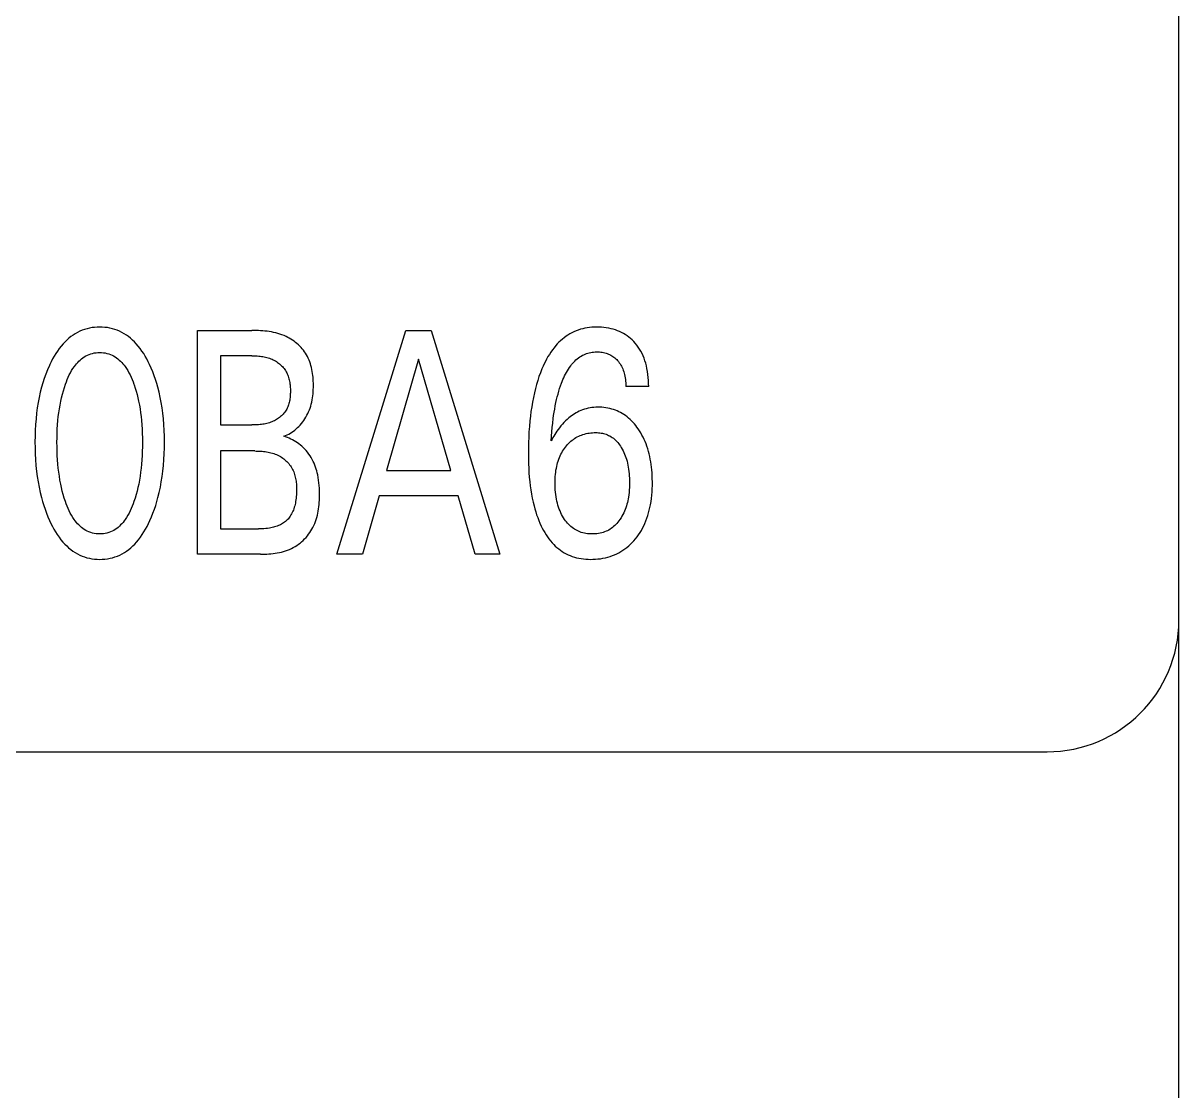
# Model space of a CAD drawing. Extents: x 0 to 420, y 0 to 297.
# Drawn here: x 195.79 to 204.56, y 178.39 to 186.5 of the extents above; entities that cross this region are included whole.
import ezdxf

# ---------------------------------------------------------------- set-up
doc = ezdxf.new("R2010")
doc.units = 0
doc.header["$LTSCALE"] = 23.1
doc.layers.add('10000_FRONT', color=7, linetype='CONTINUOUS')

msp = doc.modelspace()

# ---------------------------------------------------------------- linework, layer by layer
at = {"layer": '10000_FRONT', "color": 7, "linetype": 'CONTINUOUS'}
for p, q in [((204.5601, 159.4684), (204.5601, 247.4684)), ((196.2525, 184.1761), (196.2343, 184.1696)), ((196.2711, 184.1815), (196.2525, 184.1761)), ((196.29, 184.1859), (196.2711, 184.1815)), ((196.3091, 184.1894), (196.29, 184.1859)), ((196.3284, 184.1918), (196.3091, 184.1894)), ((196.3479, 184.1932), (196.3284, 184.1918)), ((196.3674, 184.1937), (196.3479, 184.1932)), ((196.3869, 184.1933), (196.3674, 184.1937)), ((196.4064, 184.1918), (196.3869, 184.1933)), ((196.4258, 184.1894), (196.4064, 184.1918)), ((196.4449, 184.186), (196.4258, 184.1894)), ((196.4639, 184.1816), (196.4449, 184.186)), ((196.4825, 184.1761), (196.4639, 184.1816)), ((196.5008, 184.1696), (196.4825, 184.1761)), ((200.0173, 184.1767), (200.0005, 184.1714)), ((200.0343, 184.1812), (200.0173, 184.1767)), ((200.0515, 184.185), (200.0343, 184.1812)), ((200.0689, 184.1881), (200.0515, 184.185)), ((200.0864, 184.1905), (200.0689, 184.1881)), ((200.104, 184.1922), (200.0864, 184.1905)), ((200.1216, 184.1933), (200.104, 184.1922)), ((200.1392, 184.1937), (200.1216, 184.1933)), ((200.1578, 184.1935), (200.1392, 184.1937)), ((200.1764, 184.1926), (200.1578, 184.1935)), ((200.1948, 184.191), (200.1764, 184.1926)), ((200.2132, 184.1886), (200.1948, 184.191)), ((200.2314, 184.1855), (200.2132, 184.1886)), ((200.2495, 184.1815), (200.2314, 184.1855)), ((200.2658, 184.1772), (200.2495, 184.1815)), ((200.2819, 184.1722), (200.2658, 184.1772)), ((200.2978, 184.1665), (200.2819, 184.1722)), ((196.1182, 184.0956), (196.1039, 184.0818)), ((196.1332, 184.1088), (196.1182, 184.0956)), ((196.1487, 184.1212), (196.1332, 184.1088)), ((196.1648, 184.1329), (196.1487, 184.1212)), ((196.1815, 184.1436), (196.1648, 184.1329)), ((196.1987, 184.1534), (196.1815, 184.1436)), ((196.2165, 184.1621), (196.1987, 184.1534)), ((196.2343, 184.1696), (196.2165, 184.1621)), ((196.5187, 184.1621), (196.5008, 184.1696)), ((196.5364, 184.1534), (196.5187, 184.1621)), ((196.5536, 184.1436), (196.5364, 184.1534)), ((196.5703, 184.1329), (196.5536, 184.1436)), ((196.5864, 184.1212), (196.5703, 184.1329)), ((196.602, 184.1088), (196.5864, 184.1212)), ((196.6169, 184.0956), (196.602, 184.1088)), ((196.6312, 184.0818), (196.6169, 184.0956)), ((197.1092, 182.4684), (197.1092, 184.1684)), ((197.1092, 184.1684), (197.5222, 184.1684)), ((197.5387, 184.1683), (197.5222, 184.1684)), ((197.5553, 184.168), (197.5387, 184.1683)), ((197.5719, 184.1674), (197.5553, 184.168)), ((197.5885, 184.1665), (197.5719, 184.1674)), ((197.6051, 184.1653), (197.5885, 184.1665)), ((197.6217, 184.1638), (197.6051, 184.1653)), ((197.6383, 184.1619), (197.6217, 184.1638)), ((197.6547, 184.1595), (197.6383, 184.1619)), ((197.6711, 184.1568), (197.6547, 184.1595)), ((197.6874, 184.1535), (197.6711, 184.1568)), ((197.7036, 184.1497), (197.6874, 184.1535)), ((197.7196, 184.1454), (197.7036, 184.1497)), ((197.7354, 184.1405), (197.7196, 184.1454)), ((197.7511, 184.135), (197.7354, 184.1405)), ((197.7665, 184.1289), (197.7511, 184.135)), ((197.7817, 184.1221), (197.7665, 184.1289)), ((197.7944, 184.1158), (197.7817, 184.1221)), ((197.8068, 184.1091), (197.7944, 184.1158)), ((197.819, 184.1018), (197.8068, 184.1091)), ((197.8309, 184.0941), (197.819, 184.1018)), ((197.8426, 184.086), (197.8309, 184.0941)), ((197.8539, 184.0774), (197.8426, 184.086)), ((198.1683, 182.4684), (198.6915, 184.1684)), ((198.6915, 184.1684), (198.883, 184.1684)), ((198.883, 184.1684), (199.4062, 182.4684)), ((199.8665, 184.0906), (199.8537, 184.0785)), ((199.8797, 184.1022), (199.8665, 184.0906)), ((199.8933, 184.1132), (199.8797, 184.1022)), ((199.9074, 184.1236), (199.8933, 184.1132)), ((199.9219, 184.1334), (199.9074, 184.1236)), ((199.9369, 184.1425), (199.9219, 184.1334)), ((199.9522, 184.1509), (199.9369, 184.1425)), ((199.9679, 184.1585), (199.9522, 184.1509)), ((199.984, 184.1654), (199.9679, 184.1585)), ((200.0005, 184.1714), (199.984, 184.1654)), ((200.3134, 184.1601), (200.2978, 184.1665)), ((200.3286, 184.1529), (200.3134, 184.1601)), ((200.3435, 184.145), (200.3286, 184.1529)), ((200.3576, 184.1365), (200.3435, 184.145)), ((200.3713, 184.1273), (200.3576, 184.1365)), ((200.3845, 184.1174), (200.3713, 184.1273)), ((200.3973, 184.1069), (200.3845, 184.1174)), ((200.4095, 184.0958), (200.3973, 184.1069)), ((200.4212, 184.0841), (200.4095, 184.0958)), ((200.4335, 184.0704), (200.4212, 184.0841)), ((196.0466, 184.0119), (196.0336, 183.9922)), ((196.0603, 184.031), (196.0466, 184.0119)), ((196.0748, 184.0495), (196.0603, 184.031)), ((196.0902, 184.0674), (196.0748, 184.0495)), ((196.1039, 184.0818), (196.0902, 184.0674)), ((196.3125, 183.9942), (196.326, 183.9972)), ((196.326, 183.9972), (196.3397, 183.9993)), ((196.3397, 183.9993), (196.3535, 184.0005)), ((196.3535, 184.0005), (196.3674, 184.001)), ((196.3674, 184.001), (196.3812, 184.0005)), ((196.3812, 184.0005), (196.395, 183.9993)), ((196.395, 183.9993), (196.4087, 183.9972)), ((196.4087, 183.9972), (196.4222, 183.9942)), ((196.6449, 184.0674), (196.6312, 184.0818)), ((196.6603, 184.0495), (196.6449, 184.0674)), ((196.6747, 184.031), (196.6603, 184.0495)), ((196.6884, 184.0119), (196.6747, 184.031)), ((196.7013, 183.9922), (196.6884, 184.0119)), ((197.8649, 184.0685), (197.8539, 184.0774)), ((197.8755, 184.0591), (197.8649, 184.0685)), ((197.8858, 184.0493), (197.8755, 184.0591)), ((197.8956, 184.0391), (197.8858, 184.0493)), ((197.905, 184.0286), (197.8956, 184.0391)), ((197.9139, 184.0177), (197.905, 184.0286)), ((197.9223, 184.0065), (197.9139, 184.0177)), ((197.9301, 183.995), (197.9223, 184.0065)), ((199.7921, 184.004), (199.7809, 183.9867)), ((199.804, 184.0207), (199.7921, 184.004)), ((199.8165, 184.0371), (199.804, 184.0207)), ((199.8297, 184.0529), (199.8165, 184.0371)), ((199.8415, 184.0659), (199.8297, 184.0529)), ((199.8537, 184.0785), (199.8415, 184.0659)), ((200.0622, 183.9926), (200.0729, 183.996)), ((200.0729, 183.996), (200.0837, 183.9988)), ((200.0837, 183.9988), (200.0947, 184.0012)), ((200.0947, 184.0012), (200.1057, 184.0031)), ((200.1057, 184.0031), (200.1169, 184.0045)), ((200.1169, 184.0045), (200.128, 184.0054)), ((200.128, 184.0054), (200.1392, 184.0058)), ((200.1392, 184.0058), (200.1498, 184.0057)), ((200.1498, 184.0057), (200.1604, 184.0052)), ((200.1604, 184.0052), (200.1709, 184.0042)), ((200.1709, 184.0042), (200.1814, 184.0027)), ((200.1814, 184.0027), (200.1918, 184.0008)), ((200.1918, 184.0008), (200.2021, 183.9984)), ((200.2021, 183.9984), (200.2114, 183.9958)), ((200.4452, 184.0561), (200.4335, 184.0704)), ((200.4561, 184.0412), (200.4452, 184.0561)), ((200.4663, 184.0259), (200.4561, 184.0412)), ((200.4757, 184.01), (200.4663, 184.0259)), ((200.4843, 183.9937), (200.4757, 184.01)), ((195.9887, 183.9094), (195.9852, 183.9019)), ((195.999, 183.9306), (195.9887, 183.9094)), ((196.0099, 183.9515), (195.999, 183.9306)), ((196.0214, 183.9721), (196.0099, 183.9515)), ((196.0336, 183.9922), (196.0214, 183.9721)), ((196.1829, 183.905), (196.1913, 183.9152)), ((196.1913, 183.9152), (196.2001, 183.9251)), ((196.2001, 183.9251), (196.2093, 183.9347)), ((196.2093, 183.9347), (196.2189, 183.9437)), ((196.2189, 183.9437), (196.2289, 183.9523)), ((196.2289, 183.9523), (196.2393, 183.9603)), ((196.2393, 183.9603), (196.2502, 183.9676)), ((196.2502, 183.9676), (196.2614, 183.9743)), ((196.2614, 183.9743), (196.2737, 183.9805)), ((196.2737, 183.9805), (196.2863, 183.9859)), ((196.2863, 183.9859), (196.2993, 183.9905)), ((196.2993, 183.9905), (196.3125, 183.9942)), ((196.4222, 183.9942), (196.4355, 183.9905)), ((196.4355, 183.9905), (196.4484, 183.9859)), ((196.4484, 183.9859), (196.4611, 183.9805)), ((196.4611, 183.9805), (196.4733, 183.9743)), ((196.4733, 183.9743), (196.4846, 183.9676)), ((196.4846, 183.9676), (196.4954, 183.9603)), ((196.4954, 183.9603), (196.5058, 183.9523)), ((196.5058, 183.9523), (196.5159, 183.9437)), ((196.5159, 183.9437), (196.5255, 183.9347)), ((196.5255, 183.9347), (196.5346, 183.9251)), ((196.5346, 183.9251), (196.5434, 183.9152)), ((196.5434, 183.9152), (196.5518, 183.905)), ((196.7134, 183.972), (196.7013, 183.9922)), ((196.7249, 183.9515), (196.7134, 183.972)), ((196.7357, 183.9306), (196.7249, 183.9515)), ((196.746, 183.9094), (196.7357, 183.9306)), ((196.7585, 183.8814), (196.746, 183.9094)), ((197.2836, 183.9757), (197.2836, 183.4504)), ((197.5222, 183.9757), (197.2836, 183.9757)), ((197.5222, 183.9757), (197.5325, 183.9756)), ((197.5325, 183.9756), (197.5429, 183.9754)), ((197.5429, 183.9754), (197.5534, 183.975)), ((197.5534, 183.975), (197.5638, 183.9744)), ((197.5638, 183.9744), (197.5743, 183.9736)), ((197.5743, 183.9736), (197.5847, 183.9726)), ((197.5847, 183.9726), (197.5951, 183.9713)), ((197.5951, 183.9713), (197.6054, 183.9698)), ((197.6054, 183.9698), (197.6157, 183.968)), ((197.6157, 183.968), (197.6259, 183.9659)), ((197.6259, 183.9659), (197.636, 183.9634)), ((197.636, 183.9634), (197.6461, 183.9606)), ((197.6461, 183.9606), (197.656, 183.9574)), ((197.656, 183.9574), (197.6657, 183.9539)), ((197.6657, 183.9539), (197.6754, 183.9499)), ((197.6754, 183.9499), (197.6848, 183.9455)), ((197.6848, 183.9455), (197.6934, 183.9411)), ((197.6934, 183.9411), (197.7017, 183.9363)), ((197.7017, 183.9363), (197.7099, 183.9312)), ((197.7099, 183.9312), (197.7179, 183.9257)), ((197.7179, 183.9257), (197.7257, 183.9199)), ((197.7257, 183.9199), (197.7332, 183.9138)), ((197.7332, 183.9138), (197.7405, 183.9073)), ((197.9374, 183.9831), (197.9301, 183.995)), ((197.9446, 183.9702), (197.9374, 183.9831)), ((197.9511, 183.9569), (197.9446, 183.9702)), ((197.9571, 183.9434), (197.9511, 183.9569)), ((197.9624, 183.9295), (197.9571, 183.9434)), ((197.9672, 183.9155), (197.9624, 183.9295)), ((197.9714, 183.9012), (197.9672, 183.9155)), ((198.7881, 183.9491), (198.5442, 183.1046)), ((199.033, 183.1046), (198.7881, 183.9491)), ((199.7415, 183.9145), (199.7329, 183.8958)), ((199.7506, 183.933), (199.7415, 183.9145)), ((199.7601, 183.9512), (199.7506, 183.933)), ((199.7702, 183.9692), (199.7601, 183.9512)), ((199.7809, 183.9867), (199.7702, 183.9692)), ((199.9429, 183.8997), (199.9503, 183.9093)), ((199.9503, 183.9093), (199.958, 183.9185)), ((199.958, 183.9185), (199.966, 183.9275)), ((199.966, 183.9275), (199.9744, 183.9362)), ((199.9744, 183.9362), (199.9831, 183.9445)), ((199.9831, 183.9445), (199.9921, 183.9524)), ((199.9921, 183.9524), (200.0015, 183.9599)), ((200.0015, 183.9599), (200.0112, 183.9669)), ((200.0112, 183.9669), (200.0212, 183.9734)), ((200.0212, 183.9734), (200.0316, 183.9793)), ((200.0316, 183.9793), (200.0415, 183.9842)), ((200.0415, 183.9842), (200.0518, 183.9887)), ((200.0518, 183.9887), (200.0622, 183.9926)), ((200.2114, 183.9958), (200.2205, 183.9928)), ((200.2205, 183.9928), (200.2295, 183.9893)), ((200.2295, 183.9893), (200.2384, 183.9854)), ((200.2384, 183.9854), (200.247, 183.9811)), ((200.247, 183.9811), (200.2553, 183.9763)), ((200.2553, 183.9763), (200.2633, 183.9711)), ((200.2633, 183.9711), (200.2711, 183.9655)), ((200.2711, 183.9655), (200.2785, 183.9596)), ((200.2785, 183.9596), (200.2856, 183.9532)), ((200.2856, 183.9532), (200.2925, 183.9465)), ((200.2925, 183.9465), (200.299, 183.9395)), ((200.299, 183.9395), (200.3058, 183.9315)), ((200.3058, 183.9315), (200.3121, 183.9232)), ((200.3121, 183.9232), (200.3181, 183.9145)), ((200.3181, 183.9145), (200.3236, 183.9057)), ((200.4928, 183.9756), (200.4843, 183.9937)), ((200.5003, 183.9571), (200.4928, 183.9756)), ((200.507, 183.9382), (200.5003, 183.9571)), ((200.5129, 183.9191), (200.507, 183.9382)), ((200.5179, 183.8997), (200.5129, 183.9191)), ((195.9583, 183.837), (195.9464, 183.804)), ((195.9712, 183.8697), (195.9583, 183.837)), ((195.9852, 183.9019), (195.9712, 183.8697)), ((196.1288, 183.8133), (196.1367, 183.8302)), ((196.1367, 183.8302), (196.1453, 183.8468)), ((196.1453, 183.8468), (196.1544, 183.8631)), ((196.1544, 183.8631), (196.1643, 183.8789)), ((196.1643, 183.8789), (196.175, 183.8944)), ((196.175, 183.8944), (196.1829, 183.905)), ((196.5518, 183.905), (196.5597, 183.8944)), ((196.5597, 183.8944), (196.5704, 183.8789)), ((196.5704, 183.8789), (196.5803, 183.8631)), ((196.5803, 183.8631), (196.5895, 183.8468)), ((196.5895, 183.8468), (196.598, 183.8302)), ((196.598, 183.8302), (196.6059, 183.8133)), ((196.7702, 183.8531), (196.7585, 183.8814)), ((196.7811, 183.8245), (196.7702, 183.8531)), ((196.7911, 183.7955), (196.7811, 183.8245)), ((197.7405, 183.9073), (197.7474, 183.9006)), ((197.7474, 183.9006), (197.7541, 183.8937)), ((197.7541, 183.8937), (197.7605, 183.8864)), ((197.7605, 183.8864), (197.7665, 183.8789)), ((197.7665, 183.8789), (197.7722, 183.8712)), ((197.7722, 183.8712), (197.7775, 183.8633)), ((197.7775, 183.8633), (197.7824, 183.8552)), ((197.7824, 183.8552), (197.787, 183.8467)), ((197.787, 183.8467), (197.7911, 183.8381)), ((197.7911, 183.8381), (197.7949, 183.8293)), ((197.7949, 183.8293), (197.7983, 183.8203)), ((197.9751, 183.8867), (197.9714, 183.9012)), ((197.9783, 183.872), (197.9751, 183.8867)), ((197.9811, 183.8572), (197.9783, 183.872)), ((197.9834, 183.8423), (197.9811, 183.8572)), ((197.9853, 183.8273), (197.9834, 183.8423)), ((197.9868, 183.8122), (197.9853, 183.8273)), ((199.713, 183.8473), (199.7022, 183.8175)), ((199.7248, 183.8769), (199.713, 183.8473)), ((199.7329, 183.8958), (199.7248, 183.8769)), ((199.8904, 183.8089), (199.8967, 183.8225)), ((199.8967, 183.8225), (199.9034, 183.8359)), ((199.9034, 183.8359), (199.9104, 183.8492)), ((199.9104, 183.8492), (199.9179, 183.8622)), ((199.9179, 183.8622), (199.9257, 183.875)), ((199.9257, 183.875), (199.9341, 183.8875)), ((199.9341, 183.8875), (199.9429, 183.8997)), ((200.3236, 183.9057), (200.3288, 183.8965)), ((200.3288, 183.8965), (200.3334, 183.8872)), ((200.3334, 183.8872), (200.3381, 183.8767)), ((200.3381, 183.8767), (200.3422, 183.866)), ((200.3422, 183.866), (200.3458, 183.8551)), ((200.3458, 183.8551), (200.349, 183.8441)), ((200.349, 183.8441), (200.3518, 183.833)), ((200.3518, 183.833), (200.3541, 183.8217)), ((200.3541, 183.8217), (200.3563, 183.8087)), ((200.5222, 183.8801), (200.5179, 183.8997)), ((200.5263, 183.8574), (200.5222, 183.8801)), ((200.5295, 183.8345), (200.5263, 183.8574)), ((200.5319, 183.8116), (200.5295, 183.8345)), ((195.926, 183.737), (195.9161, 183.6983)), ((195.9357, 183.7707), (195.926, 183.737)), ((195.9464, 183.804), (195.9357, 183.7707)), ((196.0914, 183.7098), (196.0993, 183.7356)), ((196.0993, 183.7356), (196.108, 183.7612)), ((196.108, 183.7612), (196.1145, 183.7787)), ((196.1145, 183.7787), (196.1214, 183.7961)), ((196.1214, 183.7961), (196.1288, 183.8133)), ((196.6059, 183.8133), (196.6133, 183.7961)), ((196.6133, 183.7961), (196.6202, 183.7787)), ((196.6202, 183.7787), (196.6267, 183.7612)), ((196.6267, 183.7612), (196.6288, 183.7553)), ((196.6288, 183.7553), (196.6369, 183.7309)), ((196.8003, 183.7664), (196.7911, 183.7955)), ((196.8087, 183.737), (196.8003, 183.7664)), ((196.8186, 183.6983), (196.8087, 183.737)), ((197.7983, 183.8203), (197.8013, 183.8112)), ((197.8013, 183.8112), (197.804, 183.802)), ((197.804, 183.802), (197.8064, 183.7926)), ((197.8064, 183.7926), (197.8084, 183.7831)), ((197.8084, 183.7831), (197.8101, 183.7735)), ((197.8101, 183.7735), (197.8116, 183.7638)), ((197.8116, 183.7638), (197.8127, 183.7541)), ((197.8127, 183.7541), (197.8136, 183.7442)), ((197.8136, 183.7442), (197.8143, 183.7344)), ((197.8143, 183.7344), (197.8147, 183.7245)), ((197.9879, 183.7971), (197.9868, 183.8122)), ((197.9887, 183.7819), (197.9879, 183.7971)), ((197.9892, 183.7667), (197.9887, 183.7819)), ((197.9887, 183.7193), (197.9892, 183.7354)), ((197.9893, 183.7516), (197.9892, 183.7667)), ((197.9892, 183.7354), (197.9893, 183.7516)), ((199.6832, 183.757), (199.6749, 183.7264)), ((199.6923, 183.7874), (199.6832, 183.757)), ((199.7022, 183.8175), (199.6923, 183.7874)), ((199.8591, 183.7266), (199.8659, 183.747)), ((199.8659, 183.747), (199.8733, 183.7672)), ((199.8733, 183.7672), (199.8787, 183.7812)), ((199.8787, 183.7812), (199.8844, 183.7951)), ((199.8844, 183.7951), (199.8904, 183.8089)), ((200.3563, 183.8087), (200.3581, 183.7955)), ((200.3581, 183.7955), (200.3594, 183.7824)), ((200.3594, 183.7824), (200.3603, 183.7692)), ((200.3603, 183.7692), (200.3608, 183.7561)), ((200.3608, 183.7561), (200.361, 183.7431)), ((200.5349, 183.7431), (200.361, 183.7431)), ((200.5336, 183.7887), (200.5319, 183.8116)), ((200.5345, 183.7658), (200.5336, 183.7887)), ((200.5349, 183.7431), (200.5345, 183.7658)), ((195.9075, 183.6593), (195.9, 183.62)), ((195.9161, 183.6983), (195.9075, 183.6593)), ((196.0719, 183.6312), (196.0777, 183.6576)), ((196.0777, 183.6576), (196.0842, 183.6838)), ((196.0842, 183.6838), (196.0914, 183.7098)), ((196.6369, 183.7309), (196.6443, 183.7062)), ((196.6443, 183.7062), (196.6511, 183.6814)), ((196.6511, 183.6814), (196.6573, 183.6564)), ((196.6573, 183.6564), (196.6628, 183.6312)), ((196.8272, 183.6593), (196.8186, 183.6983)), ((196.8347, 183.62), (196.8272, 183.6593)), ((197.811, 183.6488), (197.8095, 183.6397)), ((197.8122, 183.658), (197.811, 183.6488)), ((197.8132, 183.6672), (197.8122, 183.658)), ((197.8139, 183.6765), (197.8132, 183.6672)), ((197.8145, 183.6858), (197.8139, 183.6765)), ((197.8148, 183.6952), (197.8145, 183.6858)), ((197.8147, 183.7245), (197.8149, 183.7145)), ((197.8149, 183.7046), (197.8148, 183.6952)), ((197.8149, 183.7145), (197.8149, 183.7046)), ((197.9802, 183.6402), (197.9828, 183.6558)), ((197.9828, 183.6558), (197.985, 183.6715)), ((197.985, 183.6715), (197.9866, 183.6874)), ((197.9866, 183.6874), (197.9879, 183.7033)), ((197.9879, 183.7033), (197.9887, 183.7193)), ((199.6596, 183.6602), (199.6527, 183.6247)), ((199.6674, 183.6956), (199.6596, 183.6602)), ((199.6749, 183.7264), (199.6674, 183.6956)), ((199.8362, 183.6438), (199.8413, 183.6647)), ((199.8413, 183.6647), (199.8468, 183.6854)), ((199.8468, 183.6854), (199.8527, 183.7061)), ((199.8527, 183.7061), (199.8591, 183.7266)), ((195.8936, 183.5806), (195.8883, 183.541)), ((195.9, 183.62), (195.8936, 183.5806)), ((196.0569, 183.5431), (196.0612, 183.5726)), ((196.0612, 183.5726), (196.0662, 183.602)), ((196.0662, 183.602), (196.0719, 183.6312)), ((196.6628, 183.6312), (196.6686, 183.602)), ((196.6686, 183.602), (196.6735, 183.5726)), ((196.6735, 183.5726), (196.6778, 183.5431)), ((196.8411, 183.5806), (196.8347, 183.62)), ((196.8464, 183.541), (196.8411, 183.5806)), ((197.7824, 183.5633), (197.7775, 183.5556)), ((197.7869, 183.5712), (197.7824, 183.5633)), ((197.7909, 183.5792), (197.7869, 183.5712)), ((197.7946, 183.5874), (197.7909, 183.5792)), ((197.7979, 183.5958), (197.7946, 183.5874)), ((197.8008, 183.6043), (197.7979, 183.5958)), ((197.8035, 183.613), (197.8008, 183.6043)), ((197.8058, 183.6218), (197.8035, 183.613)), ((197.8078, 183.6307), (197.8058, 183.6218)), ((197.8095, 183.6397), (197.8078, 183.6307)), ((197.9535, 183.5511), (197.9592, 183.565)), ((197.9592, 183.565), (197.9643, 183.579)), ((197.9643, 183.579), (197.9692, 183.5941)), ((197.9692, 183.5941), (197.9734, 183.6093)), ((197.9734, 183.6093), (197.9771, 183.6247)), ((197.9771, 183.6247), (197.9802, 183.6402)), ((199.6467, 183.589), (199.6414, 183.5531)), ((199.6527, 183.6247), (199.6467, 183.589)), ((199.8173, 183.5472), (199.8213, 183.5715)), ((199.8213, 183.5715), (199.8259, 183.5957)), ((199.8259, 183.5957), (199.8308, 183.6198)), ((199.8308, 183.6198), (199.8362, 183.6438)), ((200.0201, 183.56), (200.0079, 183.5546)), ((200.0326, 183.5649), (200.0201, 183.56)), ((200.0466, 183.5697), (200.0326, 183.5649)), ((200.0608, 183.5738), (200.0466, 183.5697)), ((200.0751, 183.5772), (200.0608, 183.5738)), ((200.0896, 183.58), (200.0751, 183.5772)), ((200.1043, 183.5822), (200.0896, 183.58)), ((200.119, 183.5838), (200.1043, 183.5822)), ((200.1338, 183.5848), (200.119, 183.5838)), ((200.1486, 183.5853), (200.1338, 183.5848)), ((200.1639, 183.5852), (200.1486, 183.5853)), ((200.1792, 183.5844), (200.1639, 183.5852)), ((200.1944, 183.5831), (200.1792, 183.5844)), ((200.2095, 183.5812), (200.1944, 183.5831)), ((200.2245, 183.5786), (200.2095, 183.5812)), ((200.2394, 183.5754), (200.2245, 183.5786)), ((200.2541, 183.5716), (200.2394, 183.5754)), ((200.2687, 183.5671), (200.2541, 183.5716)), ((200.2824, 183.5622), (200.2687, 183.5671)), ((200.2959, 183.5567), (200.2824, 183.5622)), ((195.8837, 183.4972), (195.8801, 183.4534)), ((195.8883, 183.541), (195.8837, 183.4972)), ((196.0475, 183.4509), (196.0502, 183.4838)), ((196.0502, 183.4838), (196.0532, 183.5135)), ((196.0532, 183.5135), (196.0569, 183.5431)), ((196.6778, 183.5431), (196.6815, 183.5135)), ((196.6815, 183.5135), (196.6845, 183.4838)), ((196.6845, 183.4838), (196.6872, 183.4509)), ((196.8511, 183.4972), (196.8464, 183.541)), ((196.8546, 183.4534), (196.8511, 183.4972)), ((197.6655, 183.4707), (197.6557, 183.4673)), ((197.6753, 183.4744), (197.6655, 183.4707)), ((197.6848, 183.4786), (197.6753, 183.4744)), ((197.6933, 183.4827), (197.6848, 183.4786)), ((197.7016, 183.4871), (197.6933, 183.4827)), ((197.7097, 183.4919), (197.7016, 183.4871)), ((197.7177, 183.497), (197.7097, 183.4919)), ((197.7254, 183.5024), (197.7177, 183.497)), ((197.733, 183.5081), (197.7254, 183.5024)), ((197.7402, 183.5141), (197.733, 183.5081)), ((197.7472, 183.5203), (197.7402, 183.5141)), ((197.754, 183.5269), (197.7472, 183.5203)), ((197.7604, 183.5337), (197.754, 183.5269)), ((197.7664, 183.5407), (197.7604, 183.5337)), ((197.7721, 183.548), (197.7664, 183.5407)), ((197.7775, 183.5556), (197.7721, 183.548)), ((197.8991, 183.4615), (197.9084, 183.4733)), ((197.9084, 183.4733), (197.9172, 183.4855)), ((197.9172, 183.4855), (197.9255, 183.498)), ((197.9255, 183.498), (197.9333, 183.5109)), ((197.9333, 183.5109), (197.9406, 183.524)), ((197.9406, 183.524), (197.9473, 183.5374)), ((197.9473, 183.5374), (197.9535, 183.5511)), ((199.6329, 183.4811), (199.6292, 183.44)), ((199.6368, 183.5172), (199.6329, 183.4811)), ((199.6414, 183.5531), (199.6368, 183.5172)), ((199.8062, 183.465), (199.8102, 183.4984)), ((199.8102, 183.4984), (199.8135, 183.5228)), ((199.8135, 183.5228), (199.8173, 183.5472)), ((199.9035, 183.4809), (199.8915, 183.4687)), ((199.916, 183.4926), (199.9035, 183.4809)), ((199.9289, 183.5039), (199.916, 183.4926)), ((199.9394, 183.5123), (199.9289, 183.5039)), ((199.9502, 183.5204), (199.9394, 183.5123)), ((199.9612, 183.5281), (199.9502, 183.5204)), ((199.9725, 183.5354), (199.9612, 183.5281)), ((199.984, 183.5423), (199.9725, 183.5354)), ((199.9958, 183.5487), (199.984, 183.5423)), ((200.0079, 183.5546), (199.9958, 183.5487)), ((200.3091, 183.5507), (200.2959, 183.5567)), ((200.3221, 183.5441), (200.3091, 183.5507)), ((200.3348, 183.537), (200.3221, 183.5441)), ((200.3471, 183.5293), (200.3348, 183.537)), ((200.3592, 183.5211), (200.3471, 183.5293)), ((200.3708, 183.5125), (200.3592, 183.5211)), ((200.3829, 183.5026), (200.3708, 183.5125)), ((200.3945, 183.4923), (200.3829, 183.5026)), ((200.4056, 183.4815), (200.3945, 183.4923)), ((200.4163, 183.4702), (200.4056, 183.4815)), ((200.4266, 183.4585), (200.4163, 183.4702)), ((195.8777, 183.4094), (195.8763, 183.3654)), ((195.8801, 183.4534), (195.8777, 183.4094)), ((196.0432, 183.352), (196.0441, 183.385)), ((196.0441, 183.385), (196.0455, 183.418)), ((196.0455, 183.418), (196.0475, 183.4509)), ((196.6872, 183.4509), (196.6893, 183.418)), ((196.6893, 183.418), (196.6907, 183.385)), ((196.6907, 183.385), (196.6915, 183.352)), ((196.857, 183.4094), (196.8546, 183.4534)), ((196.8584, 183.3654), (196.857, 183.4094)), ((197.2836, 183.4504), (197.5222, 183.4504)), ((197.5325, 183.4504), (197.5222, 183.4504)), ((197.5429, 183.4506), (197.5325, 183.4504)), ((197.5533, 183.451), (197.5429, 183.4506)), ((197.5637, 183.4515), (197.5533, 183.451)), ((197.5741, 183.4522), (197.5637, 183.4515)), ((197.5845, 183.4531), (197.5741, 183.4522)), ((197.5948, 183.4543), (197.5845, 183.4531)), ((197.6051, 183.4557), (197.5948, 183.4543)), ((197.6154, 183.4574), (197.6051, 183.4557)), ((197.6256, 183.4594), (197.6154, 183.4574)), ((197.6357, 183.4617), (197.6256, 183.4594)), ((197.6458, 183.4643), (197.6357, 183.4617)), ((197.6557, 183.4673), (197.6458, 183.4643)), ((197.8029, 183.3817), (197.815, 183.3886)), ((197.815, 183.3886), (197.8268, 183.3959)), ((197.8268, 183.3959), (197.8382, 183.4038)), ((197.8382, 183.4038), (197.8492, 183.4121)), ((197.8492, 183.4121), (197.8598, 183.421)), ((197.8598, 183.421), (197.87, 183.4303)), ((197.87, 183.4303), (197.8799, 183.44)), ((197.8799, 183.44), (197.8893, 183.4501)), ((197.8893, 183.4501), (197.8991, 183.4615)), ((199.6262, 183.3987), (199.624, 183.3575)), ((199.6292, 183.44), (199.6262, 183.3987)), ((199.7974, 183.3646), (199.7998, 183.3981)), ((199.7998, 183.3981), (199.8028, 183.4316)), ((199.8028, 183.4316), (199.8062, 183.465)), ((199.8294, 183.3903), (199.8216, 183.3782)), ((199.8376, 183.4022), (199.8294, 183.3903)), ((199.8476, 183.4161), (199.8376, 183.4022)), ((199.8579, 183.4297), (199.8476, 183.4161)), ((199.8687, 183.443), (199.8579, 183.4297)), ((199.8799, 183.456), (199.8687, 183.443)), ((199.8915, 183.4687), (199.8799, 183.456)), ((200.0474, 183.3814), (200.0596, 183.3845)), ((200.0596, 183.3845), (200.0719, 183.3871)), ((200.0719, 183.3871), (200.0843, 183.3892)), ((200.0843, 183.3892), (200.0968, 183.3908)), ((200.0968, 183.3908), (200.1093, 183.3919)), ((200.1093, 183.3919), (200.1219, 183.3924)), ((200.1219, 183.3924), (200.1345, 183.3925)), ((200.1345, 183.3925), (200.1443, 183.3922)), ((200.1443, 183.3922), (200.1541, 183.3916)), ((200.1541, 183.3916), (200.1639, 183.3907)), ((200.1639, 183.3907), (200.1736, 183.3894)), ((200.1736, 183.3894), (200.1832, 183.3877)), ((200.1832, 183.3877), (200.1928, 183.3855)), ((200.1928, 183.3855), (200.2022, 183.383)), ((200.2022, 183.383), (200.2115, 183.3799)), ((200.4365, 183.4465), (200.4266, 183.4585)), ((200.4459, 183.4341), (200.4365, 183.4465)), ((200.455, 183.4214), (200.4459, 183.4341)), ((200.4652, 183.406), (200.455, 183.4214)), ((200.4749, 183.3902), (200.4652, 183.406)), ((200.4841, 183.3742), (200.4749, 183.3902)), ((195.8763, 183.3654), (195.8758, 183.3214)), ((195.8758, 183.3214), (195.8762, 183.2767)), ((196.043, 183.319), (196.0432, 183.352)), ((196.0432, 183.2855), (196.043, 183.319)), ((196.6915, 183.352), (196.6918, 183.319)), ((196.6918, 183.319), (196.6915, 183.2855)), ((196.8589, 183.3214), (196.8584, 183.3654)), ((196.8585, 183.2768), (196.8589, 183.3214)), ((197.7643, 183.3648), (197.7775, 183.3698)), ((197.7783, 183.3603), (197.7643, 183.3648)), ((197.7775, 183.3698), (197.7904, 183.3755)), ((197.7921, 183.3552), (197.7783, 183.3603)), ((197.7904, 183.3755), (197.8029, 183.3817)), ((197.8056, 183.3496), (197.7921, 183.3552)), ((197.819, 183.3435), (197.8056, 183.3496)), ((197.8317, 183.3371), (197.819, 183.3435)), ((197.8442, 183.3302), (197.8317, 183.3371)), ((197.8564, 183.3228), (197.8442, 183.3302)), ((197.8684, 183.315), (197.8564, 183.3228)), ((197.8799, 183.3067), (197.8684, 183.315)), ((197.8912, 183.298), (197.8799, 183.3067)), ((197.902, 183.2889), (197.8912, 183.298)), ((199.6225, 183.3162), (199.6216, 183.2748)), ((199.624, 183.3575), (199.6225, 183.3162)), ((199.7953, 183.3311), (199.7974, 183.3646)), ((199.8012, 183.3429), (199.7953, 183.3311)), ((199.8075, 183.3545), (199.8012, 183.3429)), ((199.8144, 183.3664), (199.8075, 183.3545)), ((199.8216, 183.3782), (199.8144, 183.3664)), ((199.9109, 183.2925), (199.9187, 183.3015)), ((199.9187, 183.3015), (199.9269, 183.3102)), ((199.9269, 183.3102), (199.9354, 183.3186)), ((199.9354, 183.3186), (199.9443, 183.3266)), ((199.9443, 183.3266), (199.9535, 183.3342)), ((199.9535, 183.3342), (199.963, 183.3413)), ((199.963, 183.3413), (199.9729, 183.3481)), ((199.9729, 183.3481), (199.9828, 183.3542)), ((199.9828, 183.3542), (199.9931, 183.3599)), ((199.9931, 183.3599), (200.0036, 183.3651)), ((200.0036, 183.3651), (200.0143, 183.3699)), ((200.0143, 183.3699), (200.0252, 183.3742)), ((200.0252, 183.3742), (200.0362, 183.378)), ((200.0362, 183.378), (200.0474, 183.3814)), ((200.2115, 183.3799), (200.2214, 183.3761)), ((200.2214, 183.3761), (200.2312, 183.3717)), ((200.2312, 183.3717), (200.2407, 183.3667)), ((200.2407, 183.3667), (200.2499, 183.3613)), ((200.2499, 183.3613), (200.2588, 183.3554)), ((200.2588, 183.3554), (200.2674, 183.349)), ((200.2674, 183.349), (200.2757, 183.3422)), ((200.2757, 183.3422), (200.2843, 183.3343)), ((200.2843, 183.3343), (200.2924, 183.326)), ((200.2924, 183.326), (200.3002, 183.3173)), ((200.3002, 183.3173), (200.3075, 183.3082)), ((200.3075, 183.3082), (200.3144, 183.2988)), ((200.3144, 183.2988), (200.321, 183.2892)), ((200.4926, 183.3578), (200.4841, 183.3742)), ((200.5006, 183.3411), (200.4926, 183.3578)), ((200.5081, 183.3242), (200.5006, 183.3411)), ((200.515, 183.3071), (200.5081, 183.3242)), ((200.5219, 183.2882), (200.515, 183.3071)), ((195.8762, 183.2767), (195.8776, 183.2319)), ((195.8776, 183.2319), (195.88, 183.1873)), ((196.044, 183.2521), (196.0432, 183.2855)), ((196.0454, 183.2186), (196.044, 183.2521)), ((196.0474, 183.1852), (196.0454, 183.2186)), ((196.6893, 183.2186), (196.6873, 183.1852)), ((196.6907, 183.2521), (196.6893, 183.2186)), ((196.6915, 183.2855), (196.6907, 183.2521)), ((196.8547, 183.1876), (196.8571, 183.2322)), ((196.8571, 183.2322), (196.8585, 183.2768)), ((197.2836, 183.2528), (197.2836, 182.6612)), ((197.5439, 183.2528), (197.2836, 183.2528)), ((197.5439, 183.2528), (197.5551, 183.2527)), ((197.5551, 183.2527), (197.5664, 183.2525)), ((197.5664, 183.2525), (197.5777, 183.252)), ((197.5777, 183.252), (197.5891, 183.2514)), ((197.5891, 183.2514), (197.6004, 183.2506)), ((197.6004, 183.2506), (197.6117, 183.2495)), ((197.6117, 183.2495), (197.623, 183.2481)), ((197.623, 183.2481), (197.6343, 183.2464)), ((197.6343, 183.2464), (197.6454, 183.2445)), ((197.6454, 183.2445), (197.6565, 183.2422)), ((197.6565, 183.2422), (197.6675, 183.2395)), ((197.6675, 183.2395), (197.6784, 183.2365)), ((197.6784, 183.2365), (197.6892, 183.2331)), ((197.6892, 183.2331), (197.6998, 183.2292)), ((197.6998, 183.2292), (197.7103, 183.225)), ((197.7103, 183.225), (197.7206, 183.2202)), ((197.7206, 183.2202), (197.7298, 183.2155)), ((197.7298, 183.2155), (197.739, 183.2103)), ((197.739, 183.2103), (197.7479, 183.2048)), ((197.9125, 183.2793), (197.902, 183.2889)), ((197.9241, 183.2677), (197.9125, 183.2793)), ((197.9351, 183.2555), (197.9241, 183.2677)), ((197.9456, 183.2429), (197.9351, 183.2555)), ((197.9554, 183.2297), (197.9456, 183.2429)), ((197.9647, 183.2161), (197.9554, 183.2297)), ((197.9733, 183.2022), (197.9647, 183.2161)), ((199.6216, 183.2748), (199.6214, 183.2335)), ((199.6214, 183.2335), (199.6219, 183.1904)), ((199.8573, 183.2029), (199.8628, 183.2158)), ((199.8628, 183.2158), (199.8684, 183.2275)), ((199.8684, 183.2275), (199.8744, 183.239)), ((199.8744, 183.239), (199.8808, 183.2503)), ((199.8808, 183.2503), (199.8877, 183.2613)), ((199.8877, 183.2613), (199.895, 183.272)), ((199.895, 183.272), (199.9027, 183.2824)), ((199.9027, 183.2824), (199.9109, 183.2925)), ((200.321, 183.2892), (200.3272, 183.2793)), ((200.3272, 183.2793), (200.3341, 183.2673)), ((200.3341, 183.2673), (200.3405, 183.255)), ((200.3405, 183.255), (200.3465, 183.2426)), ((200.3465, 183.2426), (200.352, 183.2299)), ((200.352, 183.2299), (200.357, 183.217)), ((200.357, 183.217), (200.3616, 183.204)), ((200.5282, 183.2692), (200.5219, 183.2882)), ((200.5339, 183.2499), (200.5282, 183.2692)), ((200.539, 183.2304), (200.5339, 183.2499)), ((200.5435, 183.2109), (200.539, 183.2304)), ((200.5475, 183.1912), (200.5435, 183.2109)), ((195.88, 183.1873), (195.8835, 183.1427)), ((195.8835, 183.1427), (195.8881, 183.0981)), ((196.0501, 183.1518), (196.0474, 183.1852)), ((196.0531, 183.1217), (196.0501, 183.1518)), ((196.0567, 183.0916), (196.0531, 183.1217)), ((196.6816, 183.1217), (196.678, 183.0916)), ((196.6846, 183.1518), (196.6816, 183.1217)), ((196.6873, 183.1852), (196.6846, 183.1518)), ((196.8466, 183.0987), (196.8512, 183.1431)), ((196.8512, 183.1431), (196.8547, 183.1876)), ((197.7479, 183.2048), (197.7565, 183.1989)), ((197.7565, 183.1989), (197.765, 183.1926)), ((197.765, 183.1926), (197.7732, 183.1861)), ((197.7732, 183.1861), (197.7811, 183.1791)), ((197.7811, 183.1791), (197.7887, 183.1719)), ((197.7887, 183.1719), (197.7959, 183.1644)), ((197.7959, 183.1644), (197.8028, 183.1566)), ((197.8028, 183.1566), (197.8094, 183.1485)), ((197.8094, 183.1485), (197.8155, 183.1401)), ((197.8155, 183.1401), (197.8213, 183.1315)), ((197.8213, 183.1315), (197.8266, 183.1226)), ((197.8266, 183.1226), (197.8315, 183.1135)), ((197.9813, 183.1878), (197.9733, 183.2022)), ((197.9883, 183.1739), (197.9813, 183.1878)), ((197.9948, 183.1598), (197.9883, 183.1739)), ((198.0007, 183.1454), (197.9948, 183.1598)), ((198.006, 183.1308), (198.0007, 183.1454)), ((198.0109, 183.116), (198.006, 183.1308)), ((199.6219, 183.1904), (199.6228, 183.156)), ((199.6228, 183.156), (199.6242, 183.1216)), ((199.6242, 183.1216), (199.6263, 183.0872)), ((199.8313, 183.1066), (199.834, 183.1222)), ((199.834, 183.1222), (199.8368, 183.136)), ((199.8368, 183.136), (199.84, 183.1496)), ((199.84, 183.1496), (199.8436, 183.1632)), ((199.8436, 183.1632), (199.8477, 183.1766)), ((199.8477, 183.1766), (199.8523, 183.1899)), ((199.8523, 183.1899), (199.8573, 183.2029)), ((200.3616, 183.204), (200.3662, 183.1895)), ((200.3662, 183.1895), (200.3704, 183.1748)), ((200.3704, 183.1748), (200.374, 183.1599)), ((200.374, 183.1599), (200.3772, 183.145)), ((200.3772, 183.145), (200.3799, 183.13)), ((200.3799, 183.13), (200.3823, 183.1149)), ((200.551, 183.1714), (200.5475, 183.1912)), ((200.5542, 183.1506), (200.551, 183.1714)), ((200.5568, 183.1297), (200.5542, 183.1506)), ((200.559, 183.1088), (200.5568, 183.1297)), ((195.8881, 183.0981), (195.8934, 183.0579)), ((195.8934, 183.0579), (195.8996, 183.0178)), ((196.0609, 183.0616), (196.0567, 183.0916)), ((196.0658, 183.0318), (196.0609, 183.0616)), ((196.0715, 183.002), (196.0658, 183.0318)), ((196.6689, 183.0318), (196.6632, 183.002)), ((196.6738, 183.0616), (196.6689, 183.0318)), ((196.678, 183.0916), (196.6738, 183.0616)), ((196.8351, 183.0184), (196.8414, 183.0585)), ((196.8414, 183.0585), (196.8466, 183.0987)), ((197.8315, 183.1135), (197.836, 183.1041)), ((197.836, 183.1041), (197.84, 183.0945)), ((197.84, 183.0945), (197.8436, 183.0848)), ((197.8436, 183.0848), (197.8469, 183.0748)), ((197.8469, 183.0748), (197.8497, 183.0648)), ((197.8497, 183.0648), (197.8522, 183.0546)), ((197.8522, 183.0546), (197.8544, 183.0443)), ((197.8544, 183.0443), (197.8563, 183.0339)), ((197.8563, 183.0339), (197.8578, 183.0234)), ((198.0153, 183.1011), (198.0109, 183.116)), ((198.0191, 183.0861), (198.0153, 183.1011)), ((198.0226, 183.071), (198.0191, 183.0861)), ((198.0264, 183.0509), (198.0226, 183.071)), ((198.0296, 183.0308), (198.0264, 183.0509)), ((198.032, 183.0106), (198.0296, 183.0308)), ((198.5442, 183.1046), (199.033, 183.1046)), ((199.6263, 183.0872), (199.6289, 183.0529)), ((199.6289, 183.0529), (199.6323, 183.0186)), ((199.8246, 183.0277), (199.8252, 183.0435)), ((199.8252, 183.0435), (199.8261, 183.0593)), ((199.8261, 183.0593), (199.8274, 183.0751)), ((199.8274, 183.0751), (199.8291, 183.0909)), ((199.8291, 183.0909), (199.8313, 183.1066)), ((200.3823, 183.1149), (200.3845, 183.0978)), ((200.3845, 183.0978), (200.3863, 183.0806)), ((200.3863, 183.0806), (200.3876, 183.0635)), ((200.3876, 183.0635), (200.3885, 183.0463)), ((200.3885, 183.0463), (200.389, 183.029)), ((200.5606, 183.0878), (200.559, 183.1088)), ((200.5618, 183.0668), (200.5606, 183.0878)), ((200.5626, 183.0458), (200.5618, 183.0668)), ((200.5631, 183.0142), (200.5626, 183.0458)), ((195.8996, 183.0178), (195.907, 182.9779)), ((195.907, 182.9779), (195.9155, 182.9383)), ((196.0772, 182.9752), (196.0715, 183.002)), ((196.0836, 182.9485), (196.0772, 182.9752)), ((196.0907, 182.922), (196.0836, 182.9485)), ((196.6511, 182.9485), (196.644, 182.922)), ((196.6575, 182.9752), (196.6511, 182.9485)), ((196.6632, 183.002), (196.6575, 182.9752)), ((196.8192, 182.9388), (196.8277, 182.9785)), ((196.8277, 182.9785), (196.8351, 183.0184)), ((197.8578, 183.0234), (197.8591, 183.0129)), ((197.8591, 183.0129), (197.8601, 183.0024)), ((197.8601, 183.0024), (197.8609, 182.9918)), ((197.8609, 182.9918), (197.8614, 182.9812)), ((197.8614, 182.9812), (197.8618, 182.9706)), ((197.8619, 182.9468), (197.8615, 182.9337)), ((197.8618, 182.9706), (197.8619, 182.96)), ((197.8619, 182.96), (197.8619, 182.9468)), ((198.0339, 182.9902), (198.032, 183.0106)), ((198.0352, 182.9698), (198.0339, 182.9902)), ((198.036, 182.9493), (198.0352, 182.9698)), ((198.0363, 182.9287), (198.036, 182.9493)), ((199.6323, 183.0186), (199.6359, 182.9877)), ((199.6359, 182.9877), (199.6402, 182.9569)), ((199.6402, 182.9569), (199.6452, 182.9262)), ((199.8244, 183.0118), (199.8246, 183.0277)), ((199.8246, 182.9937), (199.8244, 183.0118)), ((199.8252, 182.9756), (199.8246, 182.9937)), ((199.8262, 182.9576), (199.8252, 182.9756)), ((199.8278, 182.9396), (199.8262, 182.9576)), ((200.3873, 182.957), (200.3858, 182.9388)), ((200.3884, 182.9753), (200.3873, 182.957)), ((200.389, 182.9935), (200.3884, 182.9753)), ((200.389, 183.029), (200.3892, 183.0118)), ((200.3892, 183.0118), (200.389, 182.9935)), ((200.5607, 182.9414), (200.562, 182.9656)), ((200.562, 182.9656), (200.5628, 182.9899)), ((200.5628, 182.9899), (200.5631, 183.0142)), ((195.9155, 182.9383), (195.9252, 182.8989)), ((195.9252, 182.8989), (195.9335, 182.8691)), ((195.9335, 182.8691), (195.9425, 182.8395)), ((196.0985, 182.8957), (196.0907, 182.922)), ((196.1071, 182.8696), (196.0985, 182.8957)), ((196.1136, 182.8516), (196.1071, 182.8696)), ((196.6276, 182.8696), (196.6212, 182.8516)), ((196.6362, 182.8957), (196.6276, 182.8696)), ((196.644, 182.922), (196.6362, 182.8957)), ((196.7922, 182.8399), (196.8012, 182.8696)), ((196.8012, 182.8696), (196.8095, 182.8995)), ((196.8095, 182.8995), (196.8192, 182.9388)), ((197.8525, 182.8564), (197.8502, 182.8459)), ((197.8549, 182.8691), (197.8525, 182.8564)), ((197.857, 182.8819), (197.8549, 182.8691)), ((197.8586, 182.8948), (197.857, 182.8819)), ((197.8599, 182.9077), (197.8586, 182.8948)), ((197.8609, 182.9207), (197.8599, 182.9077)), ((197.8615, 182.9337), (197.8609, 182.9207)), ((198.0331, 182.8461), (198.0344, 182.8626)), ((198.0344, 182.8626), (198.0354, 182.8791)), ((198.0354, 182.8791), (198.036, 182.8956)), ((198.036, 182.8956), (198.0363, 182.9122)), ((198.0363, 182.9122), (198.0363, 182.9287)), ((198.4881, 182.9118), (198.3616, 182.4684)), ((199.0881, 182.9118), (198.4881, 182.9118)), ((199.2165, 182.4684), (199.0881, 182.9118)), ((199.6452, 182.9262), (199.651, 182.8957)), ((199.651, 182.8957), (199.6575, 182.8653)), ((199.6575, 182.8653), (199.6649, 182.8351)), ((199.8298, 182.9217), (199.8278, 182.9396)), ((199.8324, 182.9038), (199.8298, 182.9217)), ((199.8352, 182.888), (199.8324, 182.9038)), ((199.8384, 182.8723), (199.8352, 182.888)), ((199.8422, 182.8568), (199.8384, 182.8723)), ((199.8464, 182.8413), (199.8422, 182.8568)), ((200.3731, 182.862), (200.3697, 182.8487)), ((200.3762, 182.8755), (200.3731, 182.862)), ((200.3788, 182.889), (200.3762, 182.8755)), ((200.3812, 182.9026), (200.3788, 182.889)), ((200.3837, 182.9207), (200.3812, 182.9026)), ((200.3858, 182.9388), (200.3837, 182.9207)), ((200.5488, 182.845), (200.5528, 182.869)), ((200.5528, 182.869), (200.5561, 182.893)), ((200.5561, 182.893), (200.5587, 182.9172)), ((200.5587, 182.9172), (200.5607, 182.9414)), ((195.9425, 182.8395), (195.9524, 182.8101)), ((195.9524, 182.8101), (195.963, 182.7811)), ((195.963, 182.7811), (195.9745, 182.7523)), ((196.1204, 182.8337), (196.1136, 182.8516)), ((196.1278, 182.8161), (196.1204, 182.8337)), ((196.1358, 182.7987), (196.1278, 182.8161)), ((196.1443, 182.7816), (196.1358, 182.7987)), ((196.1535, 182.7648), (196.1443, 182.7816)), ((196.5904, 182.7816), (196.5812, 182.7648)), ((196.5989, 182.7987), (196.5904, 182.7816)), ((196.6069, 182.8161), (196.5989, 182.7987)), ((196.6143, 182.8337), (196.6069, 182.8161)), ((196.6212, 182.8516), (196.6143, 182.8337)), ((196.7602, 182.7524), (196.7717, 182.7813)), ((196.7717, 182.7813), (196.7823, 182.8104)), ((196.7823, 182.8104), (196.7922, 182.8399)), ((197.8242, 182.7752), (197.8195, 182.767)), ((197.8291, 182.7849), (197.8242, 182.7752)), ((197.8336, 182.7947), (197.8291, 182.7849)), ((197.8376, 182.8047), (197.8336, 182.7947)), ((197.8413, 182.8148), (197.8376, 182.8047)), ((197.8446, 182.8251), (197.8413, 182.8148)), ((197.8476, 182.8354), (197.8446, 182.8251)), ((197.8502, 182.8459), (197.8476, 182.8354)), ((198.02, 182.7648), (198.0236, 182.7809)), ((198.0236, 182.7809), (198.0267, 182.797)), ((198.0267, 182.797), (198.0293, 182.8133)), ((198.0293, 182.8133), (198.0314, 182.8296)), ((198.0314, 182.8296), (198.0331, 182.8461)), ((199.6649, 182.8351), (199.6709, 182.8128)), ((199.6709, 182.8128), (199.6775, 182.7906)), ((199.6775, 182.7906), (199.6846, 182.7687)), ((199.6846, 182.7687), (199.6923, 182.7469)), ((199.8512, 182.8261), (199.8464, 182.8413)), ((199.8566, 182.811), (199.8512, 182.8261)), ((199.862, 182.7975), (199.8566, 182.811)), ((199.8679, 182.7841), (199.862, 182.7975)), ((199.8743, 182.771), (199.8679, 182.7841)), ((199.8813, 182.7582), (199.8743, 182.771)), ((200.3393, 182.7696), (200.3323, 182.7569)), ((200.3457, 182.7827), (200.3393, 182.7696)), ((200.3516, 182.7959), (200.3457, 182.7827)), ((200.357, 182.8094), (200.3516, 182.7959)), ((200.3617, 182.8223), (200.357, 182.8094)), ((200.3659, 182.8354), (200.3617, 182.8223)), ((200.3697, 182.8487), (200.3659, 182.8354)), ((200.5285, 182.762), (200.5345, 182.7825)), ((200.5345, 182.7825), (200.5399, 182.8032)), ((200.5399, 182.8032), (200.5447, 182.824)), ((200.5447, 182.824), (200.5488, 182.845)), ((195.9745, 182.7523), (195.9869, 182.7238)), ((195.9869, 182.7238), (195.9972, 182.702)), ((195.9972, 182.702), (196.008, 182.6804)), ((196.008, 182.6804), (196.0195, 182.6592)), ((196.1635, 182.7484), (196.1535, 182.7648)), ((196.1742, 182.7324), (196.1635, 182.7484)), ((196.1821, 182.7216), (196.1742, 182.7324)), ((196.1905, 182.711), (196.1821, 182.7216)), ((196.1993, 182.7008), (196.1905, 182.711)), ((196.2084, 182.691), (196.1993, 182.7008)), ((196.2181, 182.6817), (196.2084, 182.691)), ((196.2281, 182.6728), (196.2181, 182.6817)), ((196.5166, 182.6817), (196.5066, 182.6728)), ((196.5263, 182.691), (196.5166, 182.6817)), ((196.5355, 182.7008), (196.5263, 182.691)), ((196.5442, 182.711), (196.5355, 182.7008)), ((196.5526, 182.7216), (196.5442, 182.711)), ((196.5605, 182.7324), (196.5526, 182.7216)), ((196.5712, 182.7484), (196.5605, 182.7324)), ((196.5812, 182.7648), (196.5712, 182.7484)), ((196.7153, 182.6592), (196.7268, 182.6804)), ((196.7268, 182.6804), (196.7376, 182.702)), ((196.7376, 182.702), (196.7478, 182.7238)), ((196.7478, 182.7238), (196.7602, 182.7524)), ((197.7146, 182.6822), (197.705, 182.6789)), ((197.7241, 182.6858), (197.7146, 182.6822)), ((197.7322, 182.6893), (197.7241, 182.6858)), ((197.7401, 182.693), (197.7322, 182.6893)), ((197.7479, 182.6971), (197.7401, 182.693)), ((197.7555, 182.7015), (197.7479, 182.6971)), ((197.7629, 182.7062), (197.7555, 182.7015)), ((197.7701, 182.7112), (197.7629, 182.7062)), ((197.777, 182.7166), (197.7701, 182.7112)), ((197.7841, 182.7228), (197.777, 182.7166)), ((197.7909, 182.7294), (197.7841, 182.7228)), ((197.7973, 182.7363), (197.7909, 182.7294)), ((197.8034, 182.7436), (197.7973, 182.7363)), ((197.8091, 182.7511), (197.8034, 182.7436)), ((197.8145, 182.759), (197.8091, 182.7511)), ((197.8195, 182.767), (197.8145, 182.759)), ((197.9864, 182.673), (197.9936, 182.6877)), ((197.9936, 182.6877), (198.0001, 182.7027)), ((198.0001, 182.7027), (198.006, 182.7179)), ((198.006, 182.7179), (198.0113, 182.7333)), ((198.0113, 182.7333), (198.0159, 182.749)), ((198.0159, 182.749), (198.02, 182.7648)), ((199.6923, 182.7469), (199.7006, 182.7253)), ((199.7006, 182.7253), (199.7095, 182.704)), ((199.7095, 182.704), (199.7192, 182.6829)), ((199.7192, 182.6829), (199.7275, 182.6659)), ((199.8888, 182.7457), (199.8813, 182.7582)), ((199.8968, 182.7335), (199.8888, 182.7457)), ((199.9038, 182.7237), (199.8968, 182.7335)), ((199.9112, 182.7142), (199.9038, 182.7237)), ((199.9189, 182.7049), (199.9112, 182.7142)), ((199.9271, 182.6961), (199.9189, 182.7049)), ((199.9356, 182.6876), (199.9271, 182.6961)), ((199.9446, 182.6795), (199.9356, 182.6876)), ((200.2778, 182.6864), (200.2691, 182.6787)), ((200.2861, 182.6946), (200.2778, 182.6864)), ((200.294, 182.7031), (200.2861, 182.6946)), ((200.3016, 182.712), (200.294, 182.7031)), ((200.3088, 182.7212), (200.3016, 182.712)), ((200.3168, 182.7323), (200.3088, 182.7212)), ((200.3249, 182.7444), (200.3168, 182.7323)), ((200.3323, 182.7569), (200.3249, 182.7444)), ((200.4889, 182.6668), (200.4978, 182.6842)), ((200.4978, 182.6842), (200.506, 182.702)), ((200.506, 182.702), (200.5143, 182.7217)), ((200.5143, 182.7217), (200.5217, 182.7417)), ((200.5217, 182.7417), (200.5285, 182.762)), ((196.0195, 182.6592), (196.0317, 182.6384)), ((196.0317, 182.6384), (196.0447, 182.618)), ((196.0447, 182.618), (196.0585, 182.5982)), ((196.0585, 182.5982), (196.0731, 182.579)), ((196.2386, 182.6646), (196.2281, 182.6728)), ((196.2495, 182.657), (196.2386, 182.6646)), ((196.2609, 182.6501), (196.2495, 182.657)), ((196.2732, 182.6437), (196.2609, 182.6501)), ((196.2858, 182.6382), (196.2732, 182.6437)), ((196.2989, 182.6335), (196.2858, 182.6382)), ((196.3122, 182.6296), (196.2989, 182.6335)), ((196.3258, 182.6266), (196.3122, 182.6296)), ((196.3395, 182.6244), (196.3258, 182.6266)), ((196.3534, 182.6231), (196.3395, 182.6244)), ((196.3674, 182.6226), (196.3534, 182.6231)), ((196.3813, 182.6231), (196.3674, 182.6226)), ((196.3952, 182.6244), (196.3813, 182.6231)), ((196.4089, 182.6266), (196.3952, 182.6244)), ((196.4225, 182.6296), (196.4089, 182.6266)), ((196.4359, 182.6335), (196.4225, 182.6296)), ((196.4489, 182.6382), (196.4359, 182.6335)), ((196.4615, 182.6437), (196.4489, 182.6382)), ((196.4738, 182.6501), (196.4615, 182.6437)), ((196.4852, 182.657), (196.4738, 182.6501)), ((196.4961, 182.6646), (196.4852, 182.657)), ((196.5066, 182.6728), (196.4961, 182.6646)), ((196.662, 182.579), (196.6766, 182.5982)), ((196.6766, 182.5982), (196.6903, 182.618)), ((196.6903, 182.618), (196.7032, 182.6384)), ((196.7032, 182.6384), (196.7153, 182.6592)), ((197.2836, 182.6612), (197.5719, 182.6612)), ((197.5859, 182.6613), (197.5719, 182.6612)), ((197.5999, 182.6618), (197.5859, 182.6613)), ((197.6139, 182.6626), (197.5999, 182.6618)), ((197.6279, 182.6638), (197.6139, 182.6626)), ((197.6418, 182.6653), (197.6279, 182.6638)), ((197.6557, 182.6674), (197.6418, 182.6653)), ((197.6657, 182.6691), (197.6557, 182.6674)), ((197.6756, 182.6711), (197.6657, 182.6691)), ((197.6855, 182.6734), (197.6756, 182.6711)), ((197.6953, 182.676), (197.6855, 182.6734)), ((197.705, 182.6789), (197.6953, 182.676)), ((197.9229, 182.5851), (197.9336, 182.5965)), ((197.9336, 182.5965), (197.9437, 182.6084)), ((197.9437, 182.6084), (197.9534, 182.6206)), ((197.9534, 182.6206), (197.9625, 182.6332)), ((197.9625, 182.6332), (197.9711, 182.6462)), ((197.9711, 182.6462), (197.979, 182.6594)), ((197.979, 182.6594), (197.9864, 182.673)), ((199.7275, 182.6659), (199.7364, 182.6491)), ((199.7364, 182.6491), (199.7457, 182.6327)), ((199.7457, 182.6327), (199.7557, 182.6165)), ((199.7557, 182.6165), (199.7661, 182.6007)), ((199.7661, 182.6007), (199.7772, 182.5854)), ((199.9539, 182.6719), (199.9446, 182.6795)), ((199.963, 182.6652), (199.9539, 182.6719)), ((199.9725, 182.6589), (199.963, 182.6652)), ((199.9822, 182.6531), (199.9725, 182.6589)), ((199.9923, 182.6478), (199.9822, 182.6531)), ((200.0026, 182.643), (199.9923, 182.6478)), ((200.0131, 182.6387), (200.0026, 182.643)), ((200.0237, 182.635), (200.0131, 182.6387)), ((200.0352, 182.6316), (200.0237, 182.635)), ((200.0468, 182.6288), (200.0352, 182.6316)), ((200.0586, 182.6265), (200.0468, 182.6288)), ((200.0704, 182.6248), (200.0586, 182.6265)), ((200.0824, 182.6236), (200.0704, 182.6248)), ((200.0943, 182.6229), (200.0824, 182.6236)), ((200.1063, 182.6226), (200.0943, 182.6229)), ((200.1185, 182.6228), (200.1063, 182.6226)), ((200.1306, 182.6235), (200.1185, 182.6228)), ((200.1426, 182.6247), (200.1306, 182.6235)), ((200.1546, 182.6264), (200.1426, 182.6247)), ((200.1665, 182.6286), (200.1546, 182.6264)), ((200.1783, 182.6314), (200.1665, 182.6286)), ((200.1899, 182.6348), (200.1783, 182.6314)), ((200.2006, 182.6385), (200.1899, 182.6348)), ((200.2111, 182.6428), (200.2006, 182.6385)), ((200.2215, 182.6475), (200.2111, 182.6428)), ((200.2315, 182.6528), (200.2215, 182.6475)), ((200.2414, 182.6585), (200.2315, 182.6528)), ((200.2509, 182.6647), (200.2414, 182.6585)), ((200.26, 182.6714), (200.2509, 182.6647)), ((200.2691, 182.6787), (200.26, 182.6714)), ((200.4348, 182.5853), (200.4469, 182.6007)), ((200.4469, 182.6007), (200.4584, 182.6166)), ((200.4584, 182.6166), (200.4692, 182.6329)), ((200.4692, 182.6329), (200.4794, 182.6497)), ((200.4794, 182.6497), (200.4889, 182.6668)), ((196.0731, 182.579), (196.0886, 182.5605)), ((196.0886, 182.5605), (196.1023, 182.5457)), ((196.1023, 182.5457), (196.1166, 182.5314)), ((196.1166, 182.5314), (196.1316, 182.5178)), ((196.1316, 182.5178), (196.1472, 182.5049)), ((196.1472, 182.5049), (196.1634, 182.4929)), ((196.5717, 182.4929), (196.5879, 182.5049)), ((196.5879, 182.5049), (196.6035, 182.5178)), ((196.6035, 182.5178), (196.6185, 182.5314)), ((196.6185, 182.5314), (196.6328, 182.5457)), ((196.6328, 182.5457), (196.6465, 182.5605)), ((196.6465, 182.5605), (196.662, 182.579)), ((197.793, 182.4998), (197.8079, 182.5057)), ((197.8079, 182.5057), (197.8225, 182.5123)), ((197.8225, 182.5123), (197.8367, 182.5196)), ((197.8367, 182.5196), (197.8501, 182.5272)), ((197.8501, 182.5272), (197.8632, 182.5355)), ((197.8632, 182.5355), (197.876, 182.5443)), ((197.876, 182.5443), (197.8883, 182.5537)), ((197.8883, 182.5537), (197.9003, 182.5637)), ((197.9003, 182.5637), (197.9118, 182.5742)), ((197.9118, 182.5742), (197.9229, 182.5851)), ((199.7772, 182.5854), (199.7888, 182.5705)), ((199.7888, 182.5705), (199.8011, 182.5561)), ((199.8011, 182.5561), (199.8141, 182.5423)), ((199.8141, 182.5423), (199.8261, 182.5306)), ((199.8261, 182.5306), (199.8386, 182.5194)), ((199.8386, 182.5194), (199.8517, 182.5087)), ((199.8517, 182.5087), (199.8651, 182.4986)), ((200.3397, 182.4989), (200.3548, 182.5094)), ((200.3548, 182.5094), (200.3695, 182.5206)), ((200.3695, 182.5206), (200.3836, 182.5324)), ((200.3836, 182.5324), (200.3972, 182.5448)), ((200.3972, 182.5448), (200.4103, 182.5578)), ((200.4103, 182.5578), (200.4228, 182.5713)), ((200.4228, 182.5713), (200.4348, 182.5853)), ((196.1634, 182.4929), (196.1802, 182.4818)), ((196.1802, 182.4818), (196.1975, 182.4716)), ((196.1975, 182.4716), (196.2154, 182.4625)), ((196.2154, 182.4625), (196.2333, 182.4548)), ((196.2333, 182.4548), (196.2516, 182.4481)), ((196.2516, 182.4481), (196.2704, 182.4425)), ((196.2704, 182.4425), (196.2894, 182.4379)), ((196.2894, 182.4379), (196.3086, 182.4344)), ((196.3086, 182.4344), (196.3281, 182.4319)), ((196.3281, 182.4319), (196.3477, 182.4304)), ((196.3477, 182.4304), (196.3674, 182.4299)), ((196.3674, 182.4299), (196.3871, 182.4304)), ((196.3871, 182.4304), (196.4067, 182.4319)), ((196.4067, 182.4319), (196.4262, 182.4344)), ((196.4262, 182.4344), (196.4455, 182.4379)), ((196.4455, 182.4379), (196.4646, 182.4425)), ((196.4646, 182.4425), (196.4834, 182.4481)), ((196.4834, 182.4481), (196.5017, 182.4548)), ((196.5017, 182.4548), (196.5197, 182.4625)), ((196.5197, 182.4625), (196.5376, 182.4716)), ((196.5376, 182.4716), (196.5549, 182.4818)), ((196.5549, 182.4818), (196.5717, 182.4929)), ((197.5872, 182.4684), (197.1092, 182.4684)), ((197.5872, 182.4684), (197.6032, 182.4686)), ((197.6032, 182.4686), (197.6192, 182.469)), ((197.6192, 182.469), (197.6353, 182.4697)), ((197.6353, 182.4697), (197.6515, 182.4707)), ((197.6515, 182.4707), (197.6676, 182.4721)), ((197.6676, 182.4721), (197.6836, 182.4739)), ((197.6836, 182.4739), (197.6997, 182.4761)), ((197.6997, 182.4761), (197.7156, 182.4788)), ((197.7156, 182.4788), (197.7314, 182.4819)), ((197.7314, 182.4819), (197.7471, 182.4856)), ((197.7471, 182.4856), (197.7626, 182.4897)), ((197.7626, 182.4897), (197.7779, 182.4945)), ((197.7779, 182.4945), (197.793, 182.4998)), ((198.3616, 182.4684), (198.1683, 182.4684)), ((199.4062, 182.4684), (199.2165, 182.4684)), ((199.8651, 182.4986), (199.879, 182.4891)), ((199.879, 182.4891), (199.8933, 182.4802)), ((199.8933, 182.4802), (199.908, 182.4721)), ((199.908, 182.4721), (199.9231, 182.4647)), ((199.9231, 182.4647), (199.9384, 182.458)), ((199.9384, 182.458), (199.9547, 182.4519)), ((199.9547, 182.4519), (199.9713, 182.4466)), ((199.9713, 182.4466), (199.9882, 182.442)), ((199.9882, 182.442), (200.0052, 182.4383)), ((200.0052, 182.4383), (200.0224, 182.4353)), ((200.0224, 182.4353), (200.0398, 182.433)), ((200.0398, 182.433), (200.0572, 182.4313)), ((200.0572, 182.4313), (200.0747, 182.4303)), ((200.0747, 182.4303), (200.0922, 182.4299)), ((200.0922, 182.4299), (200.1116, 182.4301)), ((200.1116, 182.4301), (200.1308, 182.431)), ((200.1308, 182.431), (200.15, 182.4327)), ((200.15, 182.4327), (200.1691, 182.4351)), ((200.1691, 182.4351), (200.1881, 182.4383)), ((200.1881, 182.4383), (200.2069, 182.4423)), ((200.2069, 182.4423), (200.2255, 182.4471)), ((200.2255, 182.4471), (200.2427, 182.4524)), ((200.2427, 182.4524), (200.2597, 182.4584)), ((200.2597, 182.4584), (200.2764, 182.4651)), ((200.2764, 182.4651), (200.2928, 182.4725)), ((200.2928, 182.4725), (200.3088, 182.4806)), ((200.3088, 182.4806), (200.3245, 182.4894)), ((200.3245, 182.4894), (200.3397, 182.4989)), ((134.0601, 180.9684), (203.5601, 180.9684))]:
    msp.add_line(p, q, dxfattribs=at)
msp.add_arc((203.5601, 181.9684), 1, 270, 360, dxfattribs=at)

doc.saveas('drawing.dxf')
